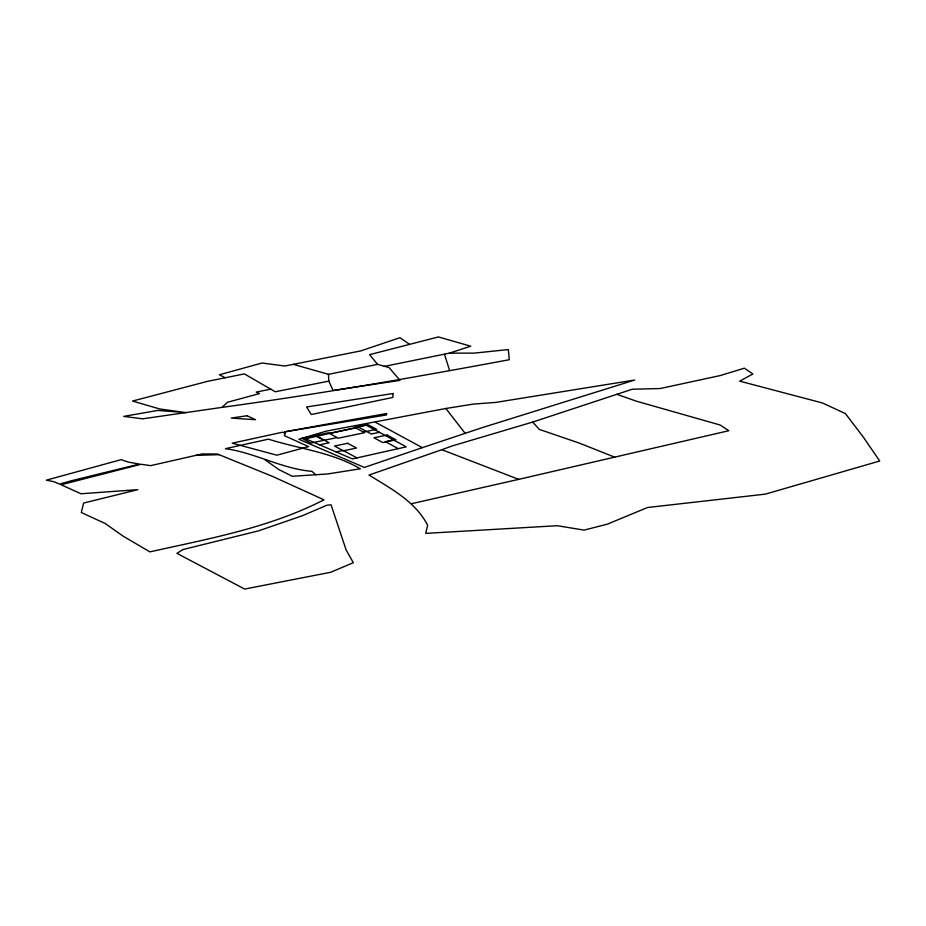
<?xml version="1.0" encoding="UTF-8"?>
<svg xmlns="http://www.w3.org/2000/svg" width="926" height="926" viewBox="0 0 926 926"><rect width="100%" height="100%" fill="white"/><g stroke="black" fill="none" stroke-linecap="round" stroke-linejoin="round"><path stroke-width="1.39" d="M270.705 389.163L244.383 373.896L207.632 381.327L132.534 401.051L159.666 408.956L186.091 412.626L157.814 410.438L123.702 416.387L142.616 418.83L221.904 407.394L227.576 402.243L259.5 393.573L256.178 392.092L270.705 389.163L275.242 391.767L328.846 381.118L333.047 390.436L400.032 380.355L388.989 367.518L377.611 364.381L328.452 374.324L293.334 364.346L284.699 366.013L262.012 363.004L219.404 374.787L225.307 377.75M441.829 449.7L452.212 445.938L532.647 422.082L632.261 389.233L660.238 388.526L720.092 375.597L744.388 368.178L752.861 374L739.7 381.142L822.415 402.96L845.415 413.598L863.31 437.084L879.7 461.009L765.374 494.137L647.505 507.517L607.387 524.139L584.156 530.112L557.232 525.713L425.717 533.376L427.638 525.192C415.184 501.29 391.004 488.708 369.023 475.05L441.829 449.7L518.71 479.355L728.843 430.706L720.069 424.988L636.116 401.108L616.878 394.302M422.337 447.652L364.358 467.422L298.832 439.237L326.542 431.065L445.857 408.493L473.302 404.095L495.63 402.428L634.738 380.019L481.705 427.8L422.337 447.652L375.47 422.256M384.116 366.441L449.388 353.153L470.755 346.208L438.415 336.937L369.59 354.67L377.611 364.381M411.954 503.594L518.71 479.355M329.482 433.437L355.792 427.939M337.11 437.57L310.8 443.068L302.003 438.299L328.313 432.801L338.279 438.195L364.589 432.697L354.635 427.303L367.784 424.559L376.581 429.317L363.432 432.072M319.597 444.804L329.124 442.813L316.981 436.227M379.428 432.303L371.233 434.016L358.269 426.99M336.138 451.911L343.199 450.441L356.961 457.895M393.504 439.931L385.297 441.644L398.238 448.647M293.334 364.346L360.712 350.919L399.951 337.701L409.188 344.044M449.388 353.153L474.274 353.119L508.316 349.565L509.288 359.728C413.841 377.472 318.127 394.198 221.904 407.394M318.579 425.636L284.502 431.886L386.431 414.952L386.721 413.505L318.579 425.636L318.972 426.261M195.907 455.349L219.045 454.666L272.776 476.508L323.88 499.774L322.792 500.387C268.818 527.924 208.535 538.793 149.896 551.861L123.1 536.142L105.205 523.526L81.314 512.495L83.618 503.061L137.847 489.657L80.979 493.766L61.128 484.761L140.96 464.273L150.695 465.639L201.995 453.96L217.46 454.018L219.045 454.666M264.905 459.701L278.795 469.551L292.315 476.288L327.804 473.938L360.318 468.799C332.284 452.316 299.029 448.821 268.436 439.167L225.458 448.67C255.171 452.802 281.84 468.776 311.865 471.334L315.847 474.725M614.737 457.178L579.144 443.033L539.337 429.421L532.647 422.082M315.164 435.556L323.961 440.313M445.857 408.493L465.222 433.426M444.503 354.253L449.573 370.481M328.452 374.324L328.846 381.118M393.041 393.504L392.855 397.439L311.286 414.524L306.61 406.977L393.041 393.504M285.335 433.437L284.294 435.625L308.555 446.598L276.897 455.198L232.218 443.184L282.488 432.21L285.335 433.437M183.001 549.535L176.912 553.354L244.672 589.063L330.698 572.268L353.35 562.695L346.127 550.009L331.057 504.809L326.947 505.214L302.235 515.782L258.678 530.818L183.001 549.535M71.649 480.687L59.53 484.078L53.905 481.694L46.3 480.166L121.202 459.643L128.297 462.097L139.363 464.053L71.649 480.687M366.302 425.196L305.603 438.785L352.401 458.914L406.271 446.853L366.302 425.196M347.667 443.288L334.506 446.031L343.303 450.8L356.464 448.057L347.667 443.288M387.137 435.035L373.977 437.79L382.774 442.559L395.934 439.804L387.137 435.035M246.976 415.739L231.245 418.089L255.53 419.709L246.976 415.739"/></g></svg>
